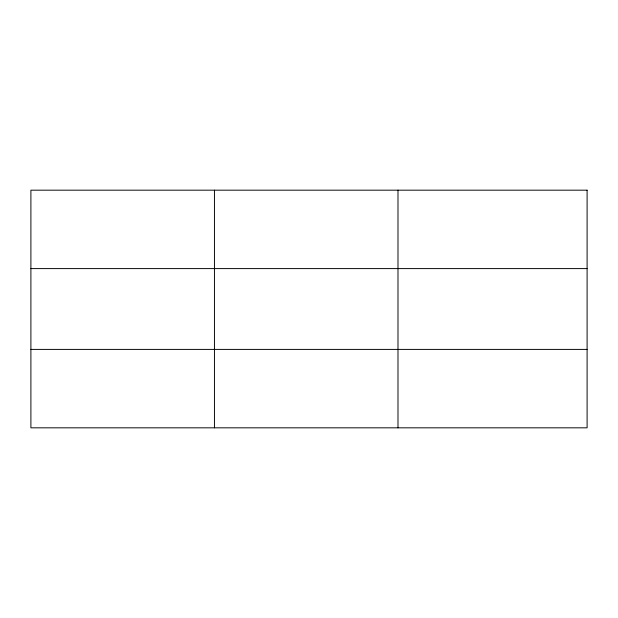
<?xml version="1.0" encoding="UTF-8"?>
<svg xmlns="http://www.w3.org/2000/svg" width="618" height="618" viewBox="0 0 618 618"><rect width="100%" height="100%" fill="white"/><g stroke="black" fill="none" stroke-linecap="round" stroke-linejoin="round"><path stroke-width="0.93" d="M214.446 190.174L214.446 427.826M397.992 190.174L397.992 427.826M30.9 268.598L587.1 268.598M30.9 349.402L587.1 349.402M587.1 190.174L587.1 427.826L30.9 427.826L30.9 190.174L587.1 190.174"/></g></svg>
